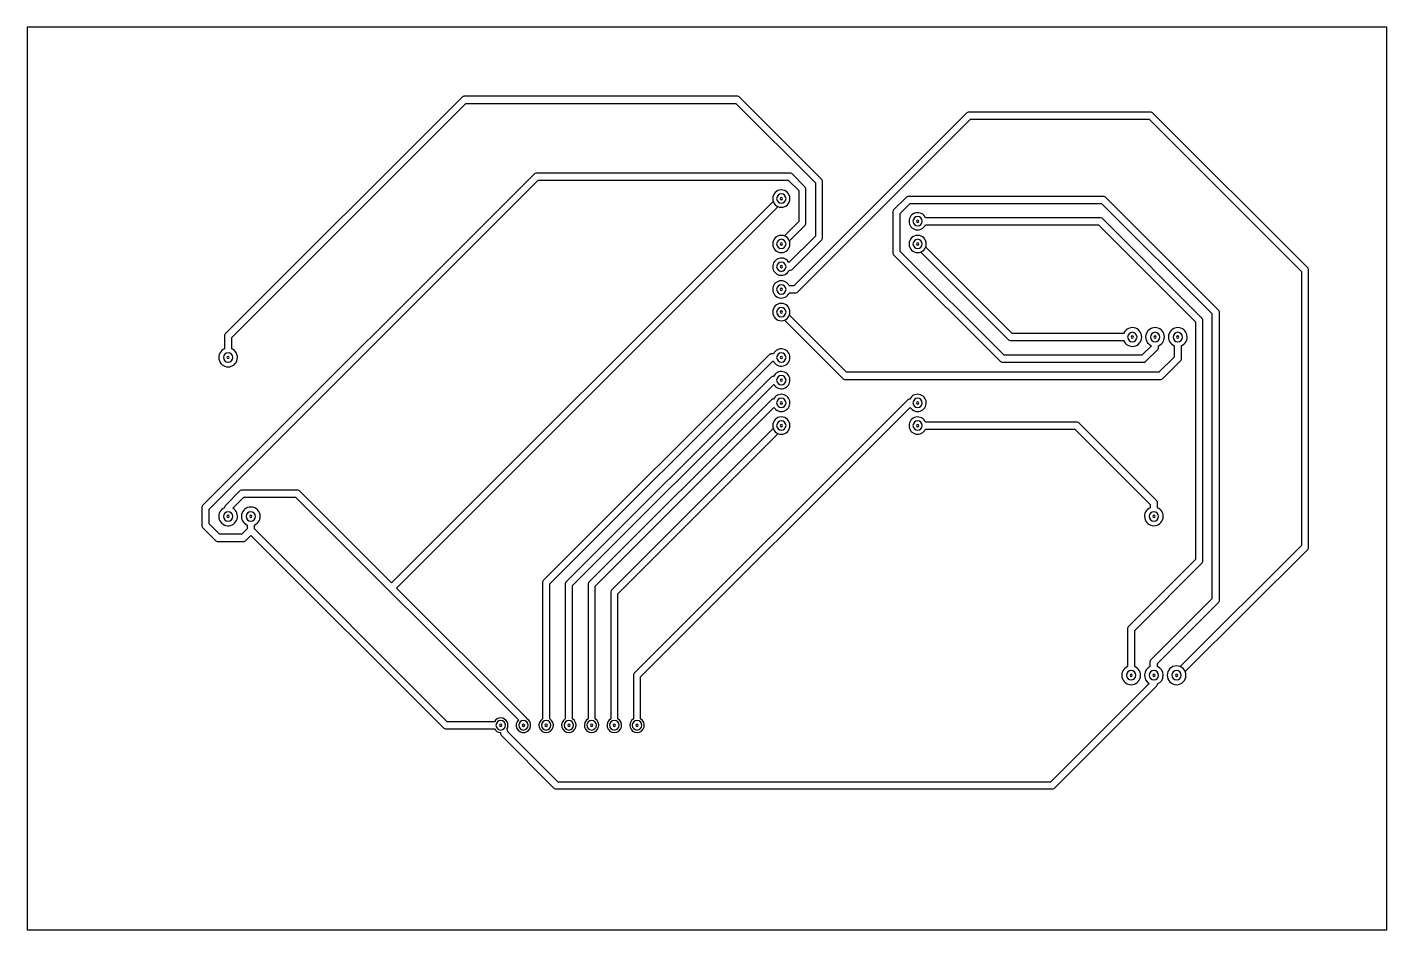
# Model space of a CAD drawing. Header units: millimetres. Extents: x 0 to 152, y 0 to 101.
import ezdxf

# ---------------------------------------------------------------- set-up
doc = ezdxf.new("R2010")
doc.units = ezdxf.units.MM
doc.header["$MEASUREMENT"] = 0
doc.layers.add('PCB_pcbic', color=7, linetype='Continuous')
doc.layers.add('Preview Toolpath Layer', color=7, linetype='Continuous')

# ---------------------------------------------------------------- blocks, each defined once
blk = doc.blocks.new('partANN$$DOCUMENT')
at = {"layer": 'PCB_pcbic', "color": 1}
for p, q in [((52.23, 23.29), (50.27, 23.29)), ((50.27, 22.49), (52.23, 22.49)), ((53.63, 22.46), (53.72, 22.16))]:
    blk.add_line(p, q, dxfattribs=at)
blk.add_lwpolyline([(152, 101), (0, 101), (0, 0), (152, 0)], close=True, dxfattribs=at)
for points in [[(85.19, 73.8), (85.35, 73.8), (85.5, 73.86), (88.85, 77.22), (88.92, 77.37), (88.92, 83.82), (88.85, 83.96), (79.61, 93.21), (79.46, 93.27), (48.81, 93.27), (48.66, 93.21), (22.12, 66.67), (22.06, 66.52), (22.06, 65.01)], [(22.86, 65.01), (22.86, 66.28), (49.05, 92.47), (79.21, 92.47), (88.12, 83.57), (88.12, 77.61), (85.16, 74.66)], [(129.47, 28.89), (143.2, 42.61), (143.26, 42.75), (143.26, 73.9), (143.2, 74.05), (125.81, 91.43), (125.66, 91.49), (105.21, 91.49), (105.06, 91.43), (85.69, 72.06), (85.19, 72.06)], [(85.19, 71.26), (85.94, 71.26), (86.08, 71.32), (105.45, 90.69), (125.42, 90.69), (142.46, 73.66), (142.46, 43), (128.91, 29.45)], [(85.21, 77.08), (86.99, 78.86), (87.05, 79.01), (87.05, 82.95), (86.99, 83.1), (85.47, 84.62), (85.32, 84.68), (56.9, 84.68), (56.75, 84.62), (19.6, 47.47), (19.53, 47.32), (19.53, 45.17), (19.6, 45.03), (21.1, 43.52), (21.25, 43.46), (24.24, 43.46), (24.39, 43.52), (25, 44.13), (46.57, 22.56), (46.72, 22.49), (50.27, 22.49)], [(24.6, 45.29), (24.6, 44.86), (24, 44.26), (21.49, 44.26), (20.33, 45.42), (20.33, 47.07), (57.14, 83.88), (85.08, 83.88), (86.25, 82.71), (86.25, 79.25), (84.65, 77.65)], [(83.4, 81.48), (40.73, 38.81), (30.4, 49.14), (30.25, 49.2), (23.97, 49.2), (23.82, 49.14), (22.12, 47.44), (22.06, 47.3), (22.06, 47.23)], [(55.86, 23.61), (55.82, 23.72), (41.3, 38.24), (83.97, 80.92)], [(126.36, 29.45), (126.36, 29.81), (133.22, 36.67), (133.28, 36.81), (133.28, 69.16), (133.22, 69.31), (120.54, 81.99), (120.39, 82.05), (98.44, 82.05), (98.3, 81.99), (96.83, 80.52), (96.77, 80.37), (96.77, 75.7), (96.83, 75.55), (108.8, 63.58), (108.95, 63.52), (124.9, 63.52), (125.04, 63.58), (126.43, 64.97), (126.49, 65.11), (126.49, 65.36)], [(125.56, 29.45), (125.56, 30.06), (125.63, 30.2), (132.48, 37.06), (132.48, 68.92), (120.15, 81.25), (98.69, 81.25), (97.57, 80.13), (97.57, 75.94), (109.19, 64.32), (124.65, 64.32), (125.69, 65.36)], [(123.82, 29.45), (123.82, 33.5), (131.37, 41.05), (131.43, 41.2), (131.43, 68.28), (131.37, 68.42), (120.18, 79.62), (120.03, 79.68), (100.43, 79.68)], [(100.43, 78.88), (119.78, 78.88), (130.63, 68.03), (130.63, 41.44), (123.09, 33.89), (123.02, 33.75), (123.02, 29.45)], [(122.58, 66.73), (110.13, 66.73), (100.45, 76.4)], [(99.89, 75.84), (109.74, 65.99), (109.88, 65.93), (122.58, 65.93)], [(128.23, 65.36), (128.23, 64.09), (126.53, 62.39), (91.61, 62.39), (85.21, 68.78)], [(84.65, 68.22), (91.22, 61.65), (91.36, 61.59), (126.77, 61.59), (126.92, 61.65), (128.97, 63.7), (129.03, 63.85), (129.03, 65.36)], [(83.43, 64.44), (83.12, 64.44), (82.97, 64.38), (57.68, 39.09), (57.62, 38.94), (57.62, 23.6)], [(58.42, 23.6), (58.42, 38.7), (83.37, 63.64), (83.43, 63.64)], [(83.43, 61.9), (83.31, 61.9), (83.16, 61.84), (60.22, 38.9), (60.16, 38.75), (60.16, 23.6)], [(60.96, 23.6), (60.96, 38.51), (83.47, 61.02)], [(83.43, 59.36), (83.34, 59.36), (83.2, 59.3), (62.76, 38.87), (62.7, 38.72), (62.7, 23.6)], [(98.67, 59.36), (98.59, 59.36), (98.44, 59.3), (67.84, 28.7), (67.78, 28.56), (67.78, 23.6)], [(63.5, 23.6), (63.5, 38.47), (83.49, 58.46)], [(68.58, 23.6), (68.58, 28.31), (98.73, 58.46)], [(126.36, 47.23), (126.36, 47.84), (126.3, 47.99), (117.53, 56.76), (117.39, 56.82), (100.43, 56.82)], [(83.4, 56.08), (65.3, 37.98), (65.24, 37.83), (65.24, 23.6)], [(66.04, 23.6), (66.04, 37.59), (83.97, 55.52)], [(100.43, 56.02), (117.14, 56.02), (125.56, 47.6), (125.56, 47.23)], [(22.98, 47.17), (24.21, 48.4), (30, 48.4), (54.92, 23.49)], [(50.27, 23.29), (46.97, 23.29), (25.4, 44.86), (25.4, 45.29)], [(52.92, 22.08), (52.92, 21.92), (52.98, 21.77), (58.92, 15.82), (59.07, 15.76), (114.68, 15.76), (114.83, 15.82), (126.3, 27.3), (126.36, 27.45), (126.36, 27.51)], [(53.72, 22.16), (59.32, 16.56), (114.44, 16.56), (125.44, 27.57)]]:
    blk.add_lwpolyline(points, dxfattribs=at)
at = {"layer": 'PCB_pcbic', "color": 1, "extrusion": (0, 0, -1)}
for centre, radius in [((-84.31, 81.82), 0.965), ((-84.31, 81.82), 0.522), ((-99.55, 79.28), 0.522), ((-84.31, 76.74), 0.965), ((-99.55, 76.74), 0.965), ((-84.31, 76.74), 0.522), ((-99.55, 76.74), 0.522), ((-84.31, 74.2), 0.522), ((-84.31, 71.66), 0.522), ((-84.31, 69.12), 0.965), ((-84.31, 69.12), 0.522), ((-123.55, 66.33), 0.525), ((-126.09, 66.33), 0.525), ((-128.63, 66.33), 0.525), ((-22.46, 64.04), 0.525), ((-84.31, 64.04), 0.522), ((-84.31, 61.5), 0.522), ((-84.31, 58.96), 0.522), ((-99.55, 58.96), 0.522), ((-84.31, 56.42), 0.965), ((-84.31, 56.42), 0.522), ((-99.55, 56.42), 0.522), ((-22.46, 46.26), 0.525), ((-25, 46.26), 0.525), ((-125.96, 46.26), 0.525), ((-123.42, 28.48), 0.525), ((-125.96, 28.48), 0.525), ((-128.5, 28.48), 1.05), ((-128.5, 28.48), 0.525), ((-52.94, 22.89), 0.533), ((-55.48, 22.89), 0.533), ((-58.02, 22.89), 0.533), ((-60.56, 22.89), 0.533), ((-63.1, 22.89), 0.533), ((-65.64, 22.89), 0.533), ((-68.18, 22.89), 0.533)]:
    blk.add_circle(centre, radius, dxfattribs=at)
at = {"layer": 'PCB_pcbic', "color": 1}
for centre, radius, start, end in [((99.55, 79.28), 0.965, 24.4829, 335.5171), ((84.31, 74.2), 0.965, 28.0927, 335.5171), ((84.31, 71.66), 0.965, 24.4829, 335.5171), ((123.55, 66.33), 1.05, 202.3747, 157.6253), ((126.09, 66.33), 1.05, 292.3747, 247.5739), ((128.63, 66.33), 1.05, 292.3747, 247.6253), ((22.46, 64.04), 1.05, 112.3747, 67.6253), ((84.31, 64.04), 0.965, 204.4829, 155.5171), ((84.31, 61.5), 0.965, 209.9448, 155.5171), ((84.31, 58.96), 0.965, 211.4851, 155.5171), ((99.55, 58.96), 0.965, 211.5618, 155.5171), ((99.55, 56.42), 0.965, 24.4829, 335.5171), ((22.46, 46.26), 1.05, 112.3747, 60.108), ((25, 46.26), 1.05, 292.3747, 247.6253), ((125.96, 46.26), 1.05, 112.3747, 67.6253), ((123.42, 28.48), 1.05, 112.3747, 67.6253), ((125.96, 28.48), 1.05, 112.3747, 240.1892), ((125.96, 28.48), 1.05, 292.3747, 67.6253), ((52.94, 22.89), 0.813, 327.5024, 150.5197), ((55.48, 22.89), 0.813, 133.3299, 61.7643), ((58.02, 22.89), 0.813, 119.4803, 60.5197), ((60.56, 22.89), 0.813, 119.4803, 60.5197), ((63.1, 22.89), 0.813, 119.4803, 60.5197), ((65.64, 22.89), 0.813, 119.4803, 60.5197), ((68.18, 22.89), 0.813, 119.4803, 60.5197), ((52.94, 22.89), 0.813, 209.4803, 268.3024)]:
    blk.add_arc(centre, radius, start, end, dxfattribs=at)
at = {"layer": 'Preview Toolpath Layer', "color": 14, "true_color": 0x960000, "extrusion": (0, 0, -1)}
for centre, radius in [((-84.31, 81.82), 0.125), ((-99.55, 79.28), 0.125), ((-84.31, 76.74), 0.125), ((-99.55, 76.74), 0.125), ((-84.31, 74.2), 0.125), ((-84.31, 71.66), 0.125), ((-84.31, 69.12), 0.125), ((-123.55, 66.33), 0.128), ((-126.09, 66.33), 0.128), ((-128.63, 66.33), 0.128), ((-22.46, 64.04), 0.128), ((-84.31, 64.04), 0.125), ((-84.31, 61.5), 0.125), ((-84.31, 58.96), 0.125), ((-99.55, 58.96), 0.125), ((-84.31, 56.42), 0.125), ((-99.55, 56.42), 0.125), ((-22.46, 46.26), 0.128), ((-25, 46.26), 0.128), ((-125.96, 46.26), 0.128), ((-123.42, 28.48), 0.128), ((-125.96, 28.48), 0.128), ((-128.5, 28.48), 0.128), ((-52.94, 22.89), 0.136), ((-55.48, 22.89), 0.136), ((-58.02, 22.89), 0.136), ((-60.56, 22.89), 0.136), ((-63.1, 22.89), 0.136), ((-65.64, 22.89), 0.136), ((-68.18, 22.89), 0.136)]:
    blk.add_circle(centre, radius, dxfattribs=at)

msp = doc.modelspace()

# ---------------------------------------------------------------- block references
msp.add_blockref('partANN$$DOCUMENT', (0, 0))

doc.saveas('drawing.dxf')
